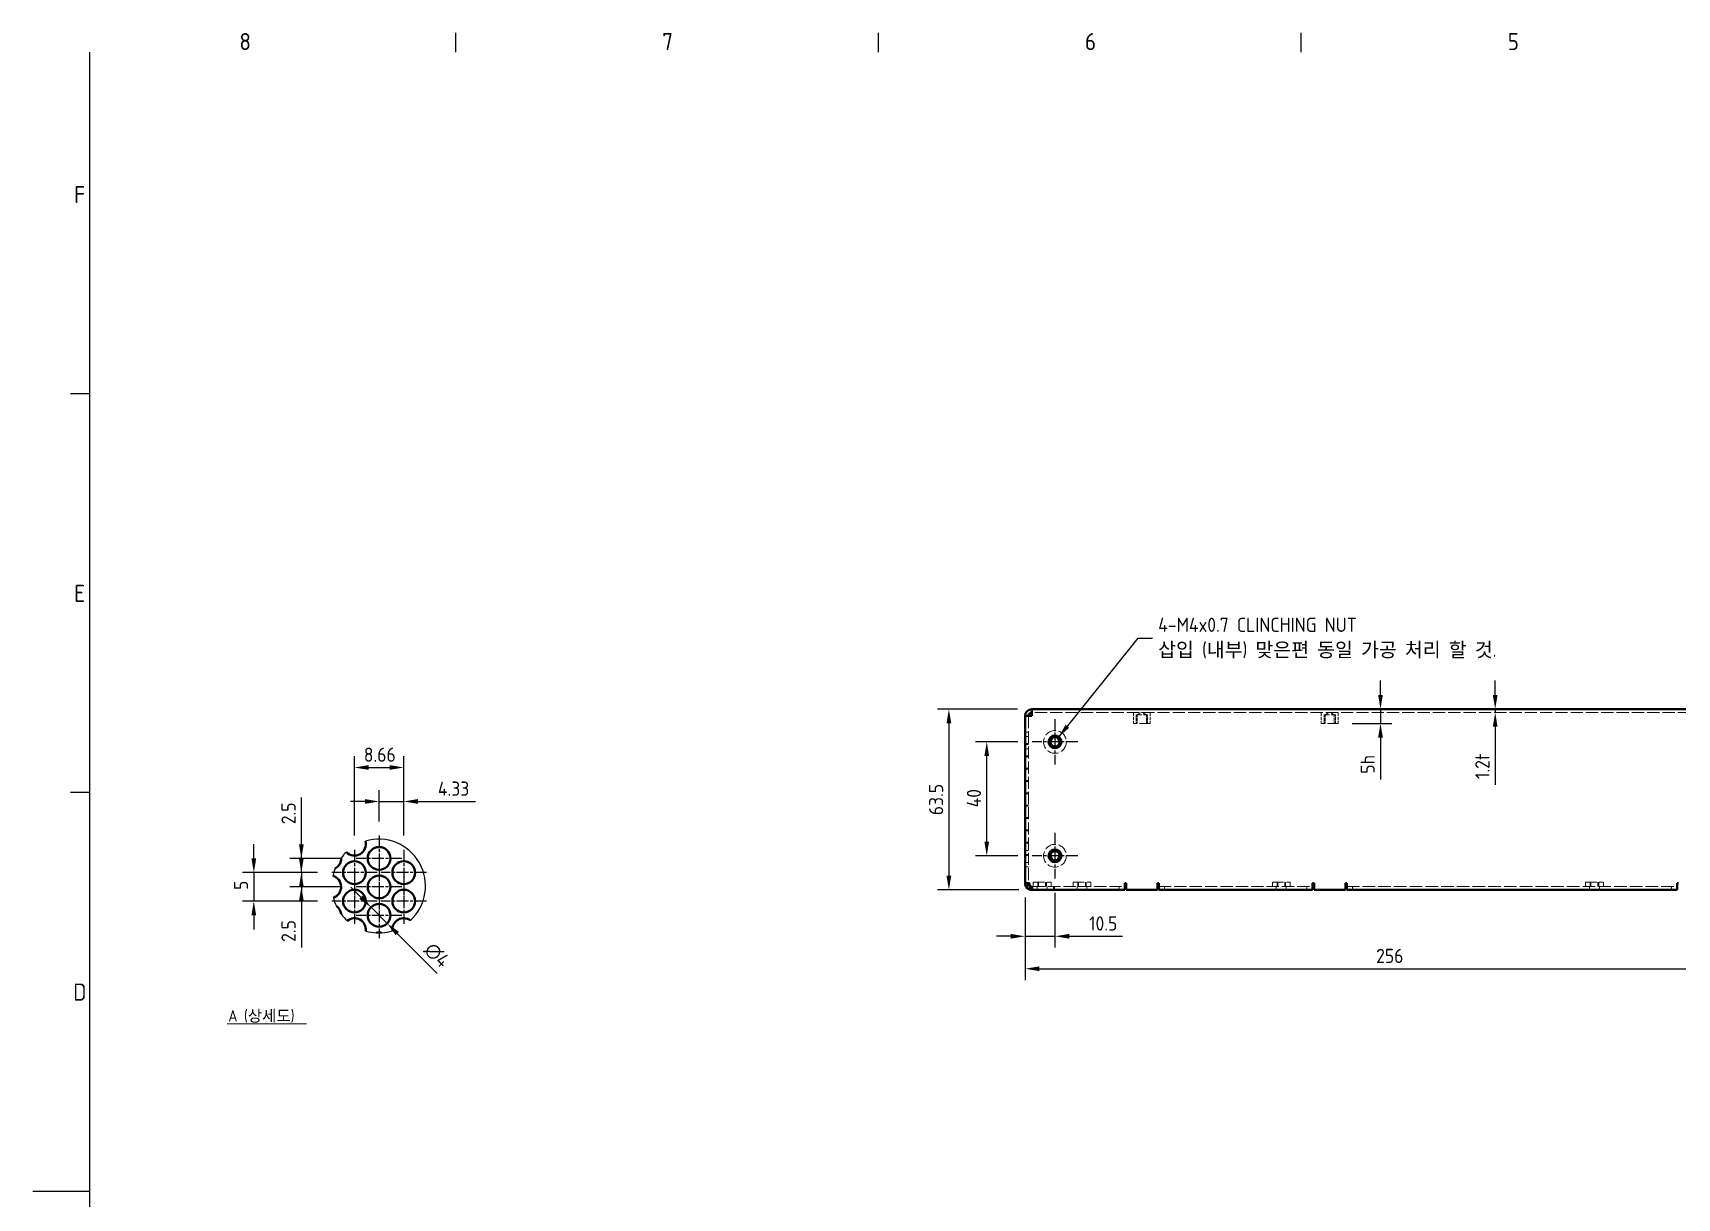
# Model space of a CAD drawing. Header units: millimetres. Extents: x 0 to 1188, y 0 to 840.
# Drawn here: x 0 to 578, y 418 to 827 of the extents above; entities that cross this region are included whole.
import ezdxf

# ---------------------------------------------------------------- set-up
doc = ezdxf.new("R2010")
doc.units = ezdxf.units.MM
doc.header["$LTSCALE"] = 2
doc.linetypes.add('CHAIN', pattern=[0.3543, 0.2362, -0.0295, 0.0591, -0.0295])
doc.linetypes.add('DASHED', pattern=[0.2067, 0.1654, -0.0413])
doc.layers.get('0').update_dxf_attribs({"color": 3, "lineweight": 25})
for name, color, linetype, lineweight in [('가려진 것(ISO)', 2, 'DASHED', 18), ('가시적인 것(ISO)', 3, 'Continuous', 40), ('가시적인 좁은 것(ISO)', 3, 'Continuous', 35), ('경계(ISO)', 7, 'Continuous', 25), ('기호(ISO)', 5, 'Continuous', 25), ('끊기 선(JIS)', 7, 'Continuous', 25), ('중심 표식(ISO)', 1, 'Continuous', 25), ('치수(ISO)', 2, 'Continuous', 25)]:
    doc.layers.add(name, color=color, linetype=linetype, lineweight=lineweight)
doc.styles.add('문자 텍스트_PSTEK_POSCO', font='isocp.shx')
doc.styles.add('치수 텍스트_PSTEK_POSCO', font='isocp.shx')
doc.styles.add('텍스트 스타일515', font='isocp.shx')
doc.dimstyles.new('치수_PSTEK_POSCO', dxfattribs={"dimscale": 2, "dimtxt": 2.5, "dimasz": 2.5, "dimexe": 2, "dimexo": 2.5, "dimgap": 1, "dimtad": 1, "dimrnd": 1e-08, "dimdsep": 46, "dimtxsty": '치수 텍스트_PSTEK_POSCO', "dimcen": 0.09, "dimdle": 10, "dimclrd": 7, "dimclre": 7, "dimclrt": 2, "dimadec": 1, "dimazin": 2, "dimtfac": 1, "dimtmove": 0, "dimatfit": 3, "dimfxl": 0, "dimtolj": 1, "dimlwd": -1, "dimlwe": -1, "dimarcsym": 0})
doc.dimstyles.new('치수_PSTEK_POSCO$7', dxfattribs={"dimscale": 2, "dimtxt": 2.5, "dimasz": 2.5, "dimexe": 2, "dimexo": 2.5, "dimgap": 1, "dimtad": 1, "dimrnd": 1e-08, "dimdsep": 46, "dimtxsty": '치수 텍스트_PSTEK_POSCO', "dimcen": 0.09, "dimdle": 10, "dimclrd": 7, "dimclre": 7, "dimclrt": 2, "dimadec": 1, "dimazin": 2, "dimtfac": 1, "dimtmove": 0, "dimatfit": 3, "dimfxl": 0, "dimtolj": 1, "dimlwd": -1, "dimlwe": -1, "dimarcsym": 0})

# ---------------------------------------------------------------- blocks, each defined once
blk = doc.blocks.new('경계 Default Border')
at = {"layer": '경계(ISO)'}
for p, q in [((74.25, 410), (74.25, 413.4)), ((148.5, 410), (148.5, 413.4)), ((222.75, 410), (222.75, 413.4)), ((10, 350), (6.6, 350)), ((10, 280), (6.6, 280))]:
    blk.add_line(p, q, dxfattribs=at)
at = {"layer": '경계(ISO)', "flags": 128}
for points in [[(10, 10), (10, 410)], [(0, 210), (10, 210)]]:
    blk.add_lwpolyline(points, dxfattribs=at)
at = {"layer": '경계(ISO)', "color": 2, "char_height": 3, "attachment_point": 7, "style": '문자 텍스트_PSTEK_POSCO'}
for s, insert in [('8', (36.27, 410.37)), ('7', (110.52, 410.39)), ('6', (184.77, 410.37)), ('5', (259.02, 410.37)), ('F', (7.24, 383.5)), ('E', (7.24, 313.47)), ('D', (7.08, 243.47))]:
    blk.add_mtext(s, dxfattribs=dict(at, insert=insert))
blk = doc.blocks.new('*D58')
at = {"layer": 'Defpoints', "color": 0}
for p in [(335.03, 577.81), (350.99, 577.81), (350.99, 537.81)]:
    blk.add_point(p, dxfattribs=at)
at = {"layer": '치수(ISO)', "color": 7}
for p, q in [((345.99, 577.81), (331.03, 577.81)), ((335.03, 542.81), (335.03, 572.81)), ((345.99, 537.81), (331.03, 537.81))]:
    blk.add_line(p, q, dxfattribs=at)
for points in [[(334.2, 572.81), (335.86, 572.81), (335.03, 577.81)], [(334.2, 542.81), (335.86, 542.81), (335.03, 537.81)]]:
    blk.add_solid(points, dxfattribs=at)
at = {"layer": '치수(ISO)', "color": 2, "insert": (330.53, 554.8), "char_height": 5, "attachment_point": 4, "rotation": 90, "style": '치수 텍스트_PSTEK_POSCO'}
blk.add_mtext('\\A1;40', dxfattribs=at)
blk = doc.blocks.new('*D59')
at = {"layer": 'Defpoints', "color": 0}
for p in [(350.89, 589.31), (321.74, 525.81), (351.25, 525.81)]:
    blk.add_point(p, dxfattribs=at)
at = {"layer": '치수(ISO)', "color": 7}
for p, q in [((345.89, 589.31), (317.74, 589.31)), ((321.74, 584.31), (321.74, 530.81)), ((346.25, 525.81), (317.74, 525.81))]:
    blk.add_line(p, q, dxfattribs=at)
for points in [[(320.9, 584.31), (322.57, 584.31), (321.74, 589.31)], [(320.9, 530.81), (322.57, 530.81), (321.74, 525.81)]]:
    blk.add_solid(points, dxfattribs=at)
at = {"layer": '치수(ISO)', "color": 2, "insert": (317.24, 552.05), "char_height": 5, "attachment_point": 4, "rotation": 90, "style": '치수 텍스트_PSTEK_POSCO'}
blk.add_mtext('\\A1;63.5', dxfattribs=at)
blk = doc.blocks.new('*D60')
at = {"layer": 'Defpoints', "color": 0}
for p in [(348.49, 528.21), (604.49, 523.06), (604.49, 498.13)]:
    blk.add_point(p, dxfattribs=at)
at = {"layer": '치수(ISO)', "color": 7}
for p, q in [((348.49, 523.21), (348.49, 494.13)), ((604.49, 518.06), (604.49, 494.13)), ((353.49, 498.13), (599.49, 498.13))]:
    blk.add_line(p, q, dxfattribs=at)
for points in [[(353.49, 498.96), (353.49, 497.3), (348.49, 498.13)], [(599.49, 498.96), (599.49, 497.3), (604.49, 498.13)]]:
    blk.add_solid(points, dxfattribs=at)
at = {"layer": '치수(ISO)', "color": 2, "insert": (471.8, 502.63), "char_height": 5, "attachment_point": 4, "style": '치수 텍스트_PSTEK_POSCO'}
blk.add_mtext('\\A1;256', dxfattribs=at)
blk = doc.blocks.new('*D69')
at = {"layer": 'Defpoints', "color": 0}
for p in [(348.49, 528.21), (358.99, 529.81), (358.99, 509.54)]:
    blk.add_point(p, dxfattribs=at)
at = {"layer": '치수(ISO)', "color": 7}
for p, q in [((348.49, 523.21), (348.49, 505.54)), ((358.99, 524.81), (358.99, 505.54)), ((343.49, 509.54), (338.49, 509.54)), ((348.49, 509.54), (358.99, 509.54)), ((363.99, 509.54), (382.7, 509.54))]:
    blk.add_line(p, q, dxfattribs=at)
for points in [[(343.49, 510.37), (343.49, 508.7), (348.49, 509.54)], [(363.99, 510.37), (363.99, 508.7), (358.99, 509.54)]]:
    blk.add_solid(points, dxfattribs=at)
at = {"layer": '치수(ISO)', "color": 2, "insert": (370.99, 514.04), "char_height": 5, "attachment_point": 4, "style": '치수 텍스트_PSTEK_POSCO'}
blk.add_mtext('\\A1;10.5', dxfattribs=at)
blk = doc.blocks.new('*D70')
at = {"layer": 'Defpoints', "color": 0}
for p in [(473.33, 589.31), (480.67, 589.31), (458.44, 584.31)]:
    blk.add_point(p, dxfattribs=at)
at = {"layer": '치수(ISO)', "color": 7}
for p, q in [((473.33, 594.31), (473.33, 599.31)), ((473.33, 589.31), (473.33, 584.31)), ((463.44, 584.31), (477.33, 584.31)), ((473.33, 579.31), (473.33, 564.62))]:
    blk.add_line(p, q, dxfattribs=at)
for points in [[(472.5, 594.31), (474.17, 594.31), (473.33, 589.31)], [(472.5, 579.31), (474.17, 579.31), (473.33, 584.31)]]:
    blk.add_solid(points, dxfattribs=at)
at = {"layer": '치수(ISO)', "color": 2, "insert": (468.83, 566.62), "char_height": 5, "attachment_point": 4, "rotation": 90, "style": '치수 텍스트_PSTEK_POSCO'}
blk.add_mtext('\\A1;5h', dxfattribs=at)
blk = doc.blocks.new('*D71')
at = {"layer": 'Defpoints', "color": 0}
for p in [(513.62, 589.31), (513.62, 589.31), (513.62, 588.11)]:
    blk.add_point(p, dxfattribs=at)
at = {"layer": '치수(ISO)', "color": 7}
for p, q in [((513.62, 594.31), (513.62, 599.31)), ((513.62, 589.31), (513.62, 588.11)), ((513.62, 583.11), (513.62, 562.76))]:
    blk.add_line(p, q, dxfattribs=at)
for points in [[(512.79, 594.31), (514.46, 594.31), (513.62, 589.31)], [(512.79, 583.11), (514.46, 583.11), (513.62, 588.11)]]:
    blk.add_solid(points, dxfattribs=at)
at = {"layer": '치수(ISO)', "color": 2, "insert": (509.12, 564.76), "char_height": 5, "attachment_point": 4, "rotation": 90, "style": '치수 텍스트_PSTEK_POSCO'}
blk.add_mtext('\\A1;1.2t', dxfattribs=at)
blk = doc.blocks.new('*D86')
at = {"layer": 'Defpoints', "color": 0}
for p in [(104.94, 531.88), (77.6, 521.88), (104.94, 521.88)]:
    blk.add_point(p, dxfattribs=at)
at = {"layer": '치수(ISO)', "color": 7}
for p, q in [((77.6, 536.88), (77.6, 541.88)), ((99.94, 531.88), (73.6, 531.88)), ((77.6, 531.88), (77.6, 521.88)), ((99.94, 521.88), (73.6, 521.88)), ((77.6, 516.88), (77.6, 511.88))]:
    blk.add_line(p, q, dxfattribs=at)
for points in [[(76.77, 536.88), (78.43, 536.88), (77.6, 531.88)], [(76.77, 516.88), (78.43, 516.88), (77.6, 521.88)]]:
    blk.add_solid(points, dxfattribs=at)
at = {"layer": '치수(ISO)', "color": 2, "insert": (73.1, 525.78), "char_height": 5, "attachment_point": 4, "rotation": 90, "style": '치수 텍스트_PSTEK_POSCO'}
blk.add_mtext('\\A1;5', dxfattribs=at)
blk = doc.blocks.new('*D87')
at = {"layer": 'Defpoints', "color": 0}
for p in [(94.3, 536.88), (104.94, 531.88), (113.6, 536.88)]:
    blk.add_point(p, dxfattribs=at)
at = {"layer": '치수(ISO)', "color": 7}
for p, q in [((94.3, 541.88), (94.3, 558.22)), ((108.6, 536.88), (90.3, 536.88)), ((99.94, 531.88), (90.3, 531.88)), ((94.3, 531.88), (94.3, 536.88)), ((94.3, 526.88), (94.3, 521.88))]:
    blk.add_line(p, q, dxfattribs=at)
for points in [[(93.46, 541.88), (95.13, 541.88), (94.3, 536.88)], [(93.46, 526.88), (95.13, 526.88), (94.3, 531.88)]]:
    blk.add_solid(points, dxfattribs=at)
at = {"layer": '치수(ISO)', "color": 2, "insert": (89.8, 548.88), "char_height": 5, "attachment_point": 4, "rotation": 90, "style": '치수 텍스트_PSTEK_POSCO'}
blk.add_mtext('\\A1;2.5', dxfattribs=at)
blk = doc.blocks.new('*D88')
at = {"layer": 'Defpoints', "color": 0}
for p in [(130.26, 568.81), (112.94, 539.88), (130.26, 539.88)]:
    blk.add_point(p, dxfattribs=at)
at = {"layer": '치수(ISO)', "color": 7}
for p, q in [((112.94, 544.88), (112.94, 572.81)), ((130.26, 544.88), (130.26, 572.81)), ((117.94, 568.81), (125.26, 568.81))]:
    blk.add_line(p, q, dxfattribs=at)
for points in [[(117.94, 569.65), (117.94, 567.98), (112.94, 568.81)], [(125.26, 569.65), (125.26, 567.98), (130.26, 568.81)]]:
    blk.add_solid(points, dxfattribs=at)
at = {"layer": '치수(ISO)', "color": 2, "insert": (116.23, 573.31), "char_height": 5, "attachment_point": 4, "style": '치수 텍스트_PSTEK_POSCO'}
blk.add_mtext('\\A1;8.66', dxfattribs=at)
blk = doc.blocks.new('*D89')
at = {"layer": 'Defpoints', "color": 0}
for p in [(130.26, 556.88), (121.6, 544.88), (130.26, 539.88)]:
    blk.add_point(p, dxfattribs=at)
at = {"layer": '치수(ISO)', "color": 7}
for p, q in [((121.6, 549.88), (121.6, 560.88)), ((130.26, 544.88), (130.26, 560.88)), ((116.6, 556.88), (111.6, 556.88)), ((121.6, 556.88), (130.26, 556.88)), ((135.26, 556.88), (155.47, 556.88))]:
    blk.add_line(p, q, dxfattribs=at)
for points in [[(116.6, 557.72), (116.6, 556.05), (121.6, 556.88)], [(135.26, 557.72), (135.26, 556.05), (130.26, 556.88)]]:
    blk.add_solid(points, dxfattribs=at)
at = {"layer": '치수(ISO)', "color": 2, "insert": (142.26, 561.38), "char_height": 5, "attachment_point": 4, "style": '치수 텍스트_PSTEK_POSCO'}
blk.add_mtext('\\A1;4.33', dxfattribs=at)
blk = doc.blocks.new('*D90')
at = {"layer": 'Defpoints', "color": 0}
for p in [(94.3, 531.88), (104.94, 531.88), (113.6, 526.88)]:
    blk.add_point(p, dxfattribs=at)
at = {"layer": '치수(ISO)', "color": 7}
for p, q in [((94.3, 536.88), (94.3, 541.88)), ((99.94, 531.88), (90.3, 531.88)), ((94.3, 531.88), (94.3, 526.88)), ((108.6, 526.88), (90.3, 526.88)), ((94.3, 521.88), (94.3, 505.55))]:
    blk.add_line(p, q, dxfattribs=at)
for points in [[(93.46, 536.88), (95.13, 536.88), (94.3, 531.88)], [(93.46, 521.88), (95.13, 521.88), (94.3, 526.88)]]:
    blk.add_solid(points, dxfattribs=at)
at = {"layer": '치수(ISO)', "color": 2, "insert": (89.8, 507.55), "char_height": 5, "attachment_point": 4, "rotation": 90, "style": '치수 텍스트_PSTEK_POSCO'}
blk.add_mtext('\\A1;2.5', dxfattribs=at)
blk = doc.blocks.new('*D91')
at = {"layer": 'Defpoints', "color": 0}
for p in [(118.78, 519.71), (124.43, 514.06)]:
    blk.add_point(p, dxfattribs=at)
at = {"layer": '치수(ISO)', "color": 7}
for p, q in [((115.24, 523.25), (111.7, 526.78)), ((118.78, 519.71), (124.43, 514.06)), ((127.97, 510.52), (141.99, 496.5))]:
    blk.add_line(p, q, dxfattribs=at)
for points in [[(115.83, 523.84), (114.65, 522.66), (118.78, 519.71)], [(128.56, 511.11), (127.38, 509.93), (124.43, 514.06)]]:
    blk.add_solid(points, dxfattribs=at)
at = {"layer": '치수(ISO)', "color": 2, "insert": (138.8, 506.05), "char_height": 5, "attachment_point": 4, "rotation": 315, "style": '치수 텍스트_PSTEK_POSCO'}
blk.add_mtext('\\A1;∅4', dxfattribs=at)

msp = doc.modelspace()

# ---------------------------------------------------------------- linework, layer by layer
at = {"layer": '가려진 것(ISO)', "ltscale": 12.908475}
msp.add_line((349.692, 586.905), (349.692, 528.205), dxfattribs=at)
at = {"layer": '가려진 것(ISO)', "ltscale": 13.004564}
msp.add_line((845.492, 588.105), (350.892, 588.105), dxfattribs=at)
at = {"layer": '가려진 것(ISO)', "ltscale": 3.618824}
for p, q in [((386.542, 588.105), (386.542, 584.305)), ((392.442, 588.105), (392.442, 584.305)), ((452.542, 588.105), (452.542, 584.305)), ((458.442, 588.105), (458.442, 584.305))]:
    msp.add_line(p, q, dxfattribs=at)
at = {"layer": '가려진 것(ISO)', "ltscale": 11.209118}
for p, q in [((392.442, 584.305), (386.542, 584.305)), ((458.442, 584.305), (452.542, 584.305))]:
    msp.add_line(p, q, dxfattribs=at)
at = {"layer": '가려진 것(ISO)', "ltscale": 2.856945}
for p, q in [((387.492, 587.305), (387.492, 584.305)), ((387.871, 587.305), (387.871, 584.305)), ((391.113, 587.305), (391.113, 584.305)), ((391.492, 584.305), (391.492, 587.305)), ((453.492, 587.305), (453.492, 584.305)), ((453.871, 587.305), (453.871, 584.305)), ((457.113, 587.305), (457.113, 584.305)), ((457.492, 584.305), (457.492, 587.305))]:
    msp.add_line(p, q, dxfattribs=at)
at = {"layer": '가려진 것(ISO)', "ltscale": 5.983681}
for p, q in [((387.492, 587.305), (391.492, 587.305)), ((453.492, 587.305), (457.492, 587.305))]:
    msp.add_line(p, q, dxfattribs=at)
at = {"layer": '가려진 것(ISO)', "ltscale": 1.800898}
for p, q in [((389.492, 588.279), (387.871, 587.305)), ((389.492, 588.279), (391.113, 587.305)), ((455.492, 588.279), (453.871, 587.305)), ((455.492, 588.279), (457.113, 587.305))]:
    msp.add_line(p, q, dxfattribs=at)
at = {"layer": '가려진 것(ISO)', "ltscale": 1.142718}
for p, q in [((348.492, 581.205), (349.692, 581.205)), ((349.692, 579.705), (348.492, 579.705)), ((348.492, 577.205), (349.692, 577.205)), ((348.492, 576.875), (349.692, 576.875)), ((349.692, 575.405), (348.492, 575.405)), ((348.492, 572.875), (349.692, 572.875)), ((348.492, 572.545), (349.692, 572.545)), ((348.492, 568.545), (349.692, 568.545)), ((348.492, 568.215), (349.692, 568.215)), ((348.492, 564.215), (349.692, 564.215)), ((348.492, 563.885), (349.692, 563.885)), ((348.492, 559.885), (349.692, 559.885)), ((348.492, 559.555), (349.692, 559.555)), ((348.492, 555.555), (349.692, 555.555)), ((348.492, 555.225), (349.692, 555.225)), ((348.492, 551.225), (349.692, 551.225)), ((348.492, 550.895), (349.692, 550.895)), ((348.492, 546.895), (349.692, 546.895)), ((348.492, 546.565), (349.692, 546.565)), ((348.492, 542.565), (349.692, 542.565)), ((348.492, 542.235), (349.692, 542.235)), ((349.692, 539.705), (348.492, 539.705)), ((348.492, 538.235), (349.692, 538.235)), ((348.492, 537.905), (349.692, 537.905)), ((349.692, 535.405), (348.492, 535.405)), ((348.492, 533.905), (349.692, 533.905)), ((351.245, 527.005), (351.245, 525.805)), ((352.742, 527.005), (352.742, 525.805)), ((356.242, 527.005), (356.242, 525.805)), ((358.492, 525.805), (358.492, 527.005)), ((358.845, 527.005), (358.845, 525.805)), ((366.742, 527.005), (366.742, 525.805)), ((370.242, 527.005), (370.242, 525.805)), ((381.492, 525.805), (381.492, 527.005)), ((397.492, 527.005), (397.492, 525.805)), ((436.742, 527.005), (436.742, 525.805)), ((440.242, 527.005), (440.242, 525.805)), ((447.492, 525.805), (447.492, 527.005)), ((463.492, 527.005), (463.492, 525.805)), ((546.742, 527.005), (546.742, 525.805)), ((550.242, 527.005), (550.242, 525.805)), ((575.492, 525.805), (575.492, 527.005))]:
    msp.add_line(p, q, dxfattribs=at)
at = {"layer": '가려진 것(ISO)', "ltscale": 1.041263}
msp.add_line((350.892, 527.005), (350.892, 525.912), dxfattribs=at)
at = {"layer": '가려진 것(ISO)', "ltscale": 0.476074}
msp.add_line((351.245, 527.005), (350.892, 527.005), dxfattribs=at)
at = {"layer": '가려진 것(ISO)', "ltscale": 13.000503}
msp.add_line((351.245, 527.005), (383.492, 527.005), dxfattribs=at)
at = {"layer": '가려진 것(ISO)', "ltscale": 11.969058}
for p, q in [((351.342, 528.505), (357.642, 528.505)), ((365.342, 528.505), (371.642, 528.505)), ((435.342, 528.505), (441.642, 528.505)), ((545.342, 528.505), (551.642, 528.505))]:
    msp.add_line(p, q, dxfattribs=at)
at = {"layer": '가려진 것(ISO)', "ltscale": 1.428422}
for p, q in [((351.342, 527.005), (351.342, 528.505)), ((352.992, 528.505), (352.992, 527.005)), ((353.262, 527.005), (353.262, 528.505)), ((355.721, 527.005), (355.721, 528.505)), ((355.992, 527.005), (355.992, 528.505)), ((357.642, 527.005), (357.642, 528.505)), ((365.342, 527.005), (365.342, 528.505)), ((366.992, 528.505), (366.992, 527.005)), ((367.262, 527.005), (367.262, 528.505)), ((369.721, 527.005), (369.721, 528.505)), ((369.992, 527.005), (369.992, 528.505)), ((371.642, 527.005), (371.642, 528.505)), ((435.342, 527.005), (435.342, 528.505)), ((436.992, 528.505), (436.992, 527.005)), ((437.262, 527.005), (437.262, 528.505)), ((439.721, 527.005), (439.721, 528.505)), ((439.992, 527.005), (439.992, 528.505)), ((441.642, 527.005), (441.642, 528.505)), ((545.342, 527.005), (545.342, 528.505)), ((546.992, 528.505), (546.992, 527.005)), ((547.262, 527.005), (547.262, 528.505)), ((549.721, 527.005), (549.721, 528.505)), ((549.992, 527.005), (549.992, 528.505)), ((551.642, 527.005), (551.642, 528.505))]:
    msp.add_line(p, q, dxfattribs=at)
at = {"layer": '가려진 것(ISO)', "ltscale": 13.062409}
msp.add_line((395.492, 527.005), (449.492, 527.005), dxfattribs=at)
at = {"layer": '가려진 것(ISO)', "ltscale": 13.3619}
msp.add_line((461.492, 527.005), (577.492, 527.005), dxfattribs=at)
at = {"layer": '가려진 것(ISO)', "ltscale": 12.159042}
for centre in [(358.992, 577.805), (358.992, 537.805)]:
    msp.add_circle(centre, 4, dxfattribs=at)
at = {"layer": '가려진 것(ISO)', "ltscale": 2.182795}
msp.add_arc((351.245, 528.205), 1.2, 180, 270, dxfattribs=at)
at = {"layer": '가려진 것(ISO)', "ltscale": 1.054344}
msp.add_arc((350.892, 528.205), 1.2, 231.224502, 270, dxfattribs=at)
at = {"layer": '가시적인 것(ISO)'}
for p, q in [((350.892, 589.305), (350.892, 586.905)), ((350.892, 589.305), (845.492, 589.305)), ((348.492, 586.905), (350.892, 586.905)), ((348.492, 528.205), (348.492, 586.905)), ((348.492, 528.205), (350.045, 528.205)), ((350.892, 525.912), (350.892, 525.805)), ((350.892, 525.805), (351.245, 525.805)), ((383.492, 525.805), (351.245, 525.805)), ((383.492, 528.205), (383.492, 525.805)), ((383.492, 528.205), (383.992, 528.205)), ((383.992, 528.205), (383.992, 525.805)), ((394.992, 525.805), (383.992, 525.805)), ((394.992, 528.205), (395.492, 528.205)), ((394.992, 528.205), (394.992, 525.805)), ((395.492, 525.805), (395.492, 528.205)), ((449.492, 525.805), (395.492, 525.805)), ((449.492, 528.205), (449.492, 525.805)), ((449.492, 528.205), (449.992, 528.205)), ((449.992, 528.205), (449.992, 525.805)), ((460.992, 525.805), (449.992, 525.805)), ((460.992, 528.205), (461.492, 528.205)), ((460.992, 528.205), (460.992, 525.805)), ((461.492, 525.805), (461.492, 528.205)), ((577.492, 525.805), (461.492, 525.805)), ((577.492, 528.205), (577.492, 525.805)), ((577.492, 528.205), (577.992, 528.205))]:
    msp.add_line(p, q, dxfattribs=at)
for centre, radius in [((358.992, 577.805), 2.25), ((358.992, 577.805), 1.621), ((121.604, 536.884), 4), ((358.992, 537.805), 2.25), ((358.992, 537.805), 1.621), ((112.944, 531.884), 4), ((130.264, 531.884), 4), ((112.944, 521.884), 4), ((121.604, 526.884), 4), ((130.264, 521.884), 4), ((121.604, 516.884), 4)]:
    msp.add_circle(centre, radius, dxfattribs=at)
for centre, radius, start, end in [((350.892, 586.905), 2.4, 90, 180), ((350.892, 586.905), 1.2, 90, 180), ((112.944, 541.884), 4, 224.638231, 15.482001), ((104.284, 536.884), 4, 299.074263, 1.998347), ((104.284, 526.884), 4, 288.193749, 73.822323), ((350.892, 528.205), 2.4, 180, 208.602611), ((350.892, 528.205), 1.2, 180, 208.602611), ((350.892, 528.205), 1.2, 208.602611, 231.224502), ((104.284, 516.884), 4, 7.241276, 54.696966), ((112.944, 511.884), 4, 352.864325, 128.996137), ((130.264, 511.884), 4, 54.019628, 185.861893), ((121.604, 506.884), 4, 77.038311, 103.828418)]:
    msp.add_arc(centre, radius, start, end, dxfattribs=at)
for points, knots in [([(349.838, 527.631), (349.663, 527.535), (349.487, 527.44), (349.136, 527.248), (348.96, 527.152), (348.785, 527.057)], [0, 0, 0, 0, 0.06, 0.06, 0.12, 0.12, 0.12, 0.12]), ([(351.245, 525.805), (350.818, 525.805), (350.399, 526.302), (350.193, 527.052), (350.097, 527.404), (350.045, 527.804), (350.045, 528.205)], [-1.5707963, -1.5707963, -1.5707963, -1.5707963, -0.5014533, -0.5014533, -0.5014533, 0, 0, 0, 0])]:
    msp.add_open_spline(points, degree=3, knots=knots, dxfattribs=at)
msp.add_open_spline([(348.785, 527.057), (349.195, 526.304), (350.035, 525.805), (350.892, 525.805)], degree=3, dxfattribs=at)
at = {"layer": '가시적인 좁은 것(ISO)'}
for centre in [(358.992, 577.805), (358.992, 537.805)]:
    msp.add_arc(centre, 2, 280, 190, dxfattribs=at)
at = {"layer": '기호(ISO)', "color": 7, "lineweight": 18}
msp.add_line((68.211, 478.734), (96.068, 478.734), dxfattribs=at)
at = {"layer": '끊기 선(JIS)'}
for start, end in [(312.77728, 106.438409), (133.681822, 143.239472), (157.833138, 167.56492), (194.451153, 205.349705), (216.588537, 227.884423), (253.976039, 267.201648), (273.665081, 287.104241)]:
    msp.add_arc((121.45, 527.186), 16.438, start, end, dxfattribs=at)
at = {"layer": '중심 표식(ISO)', "linetype": 'CHAIN', "ltscale": 8.88956}
for p, q in [((358.992, 585.805), (358.992, 569.805)), ((366.992, 577.805), (350.992, 577.805)), ((121.604, 544.884), (121.604, 528.884)), ((358.992, 545.805), (358.992, 529.805)), ((112.944, 539.884), (112.944, 523.884)), ((130.264, 539.884), (130.264, 523.884)), ((366.992, 537.805), (350.992, 537.805)), ((120.944, 531.884), (104.944, 531.884)), ((129.604, 536.884), (113.604, 536.884)), ((121.604, 534.884), (121.604, 518.884)), ((138.264, 531.884), (122.264, 531.884)), ((112.944, 529.884), (112.944, 513.884)), ((129.604, 526.884), (113.604, 526.884)), ((130.264, 529.884), (130.264, 513.884)), ((120.944, 521.884), (104.944, 521.884)), ((121.604, 524.884), (121.604, 508.884)), ((138.264, 521.884), (122.264, 521.884)), ((129.604, 516.884), (113.604, 516.884))]:
    msp.add_line(p, q, dxfattribs=at)

# ---------------------------------------------------------------- block references
at = {"xscale": 2, "yscale": 2, "zscale": 2}
msp.add_blockref('경계 Default Border', (0, 0), dxfattribs=at)

# ---------------------------------------------------------------- texts
at = {"layer": '기호(ISO)', "color": 2, "insert": (395.245, 614.269), "char_height": 5, "width": 138.80578, "attachment_point": 4, "line_spacing_factor": 1.05, "style": '치수 텍스트_PSTEK_POSCO'}
msp.add_mtext('{4-M4x0.7 CLINCHING NUT \\P삽입 (내부) 맞은편 동일 가공 처리 할 것.}', dxfattribs=at)
at = {"layer": '기호(ISO)', "color": 7, "insert": (68.63, 479.176), "char_height": 4, "attachment_point": 7, "style": '텍스트 스타일515'}
msp.add_mtext('A (상세도)', dxfattribs=at)

# ---------------------------------------------------------------- dimensions: what is measured, and where the dimension line sits
at = {"layer": '치수(ISO)', "color": 7}
for base, p1, p2, angle, text, override, picture, middle in [((473.334, 589.305), (458.442, 584.305), (480.667, 589.305), 270, '<>h', {"dimdec": 2, "dimse2": 1, "dimtp": 0, "dimtm": 0, "dimtdec": 2, "dimtofl": 1, "dimatfit": 1}, '*D70', (473.334, 569.465)), ((513.624, 589.305), (513.624, 588.105), (513.624, 589.305), 90, '<>t', {"dimdec": 2, "dimse1": 1, "dimse2": 1, "dimtp": 0, "dimtm": 0, "dimtdec": 2, "dimtofl": 1, "dimatfit": 1}, '*D71', (513.624, 569.264))]:
    dim = msp.add_linear_dim(base=base, p1=p1, p2=p2, angle=angle, text=text, dimstyle='치수_PSTEK_POSCO', override=override, dxfattribs=at)
    dim.commit()
    dim.dimension.update_dxf_attribs({"geometry": picture, "text_midpoint": middle, "dimtype": 160})
for base, p1, p2, angle, override, picture, middle in [((321.736, 525.805), (350.892, 589.305), (351.245, 525.805), 90, {"dimdec": 2, "dimtp": 0, "dimtm": 0, "dimtdec": 2, "dimtofl": 0, "dimatfit": 1}, '*D59', (321.736, 557.555)), ((335.029, 577.805), (350.992, 537.805), (350.992, 577.805), 90, {"dimdec": 2, "dimtp": 0, "dimtm": 0, "dimtdec": 2, "dimtofl": 0, "dimatfit": 1}, '*D58', (335.029, 557.805)), ((130.264, 568.814), (112.944, 539.884), (130.264, 539.884), 180, {"dimdec": 2, "dimlfac": 0.5, "dimtp": 0, "dimtm": 0, "dimtdec": 2, "dimtofl": 0, "dimatfit": 1}, '*D88', (121.604, 568.814)), ((130.264, 556.884), (121.604, 544.884), (130.264, 539.884), 180, {"dimdec": 2, "dimlfac": 0.5, "dimtp": 0, "dimtm": 0, "dimtdec": 2, "dimtofl": 1, "dimatfit": 1}, '*D89', (147.867, 556.884)), ((94.297, 536.884), (104.944, 531.884), (113.604, 536.884), 90, {"dimdec": 2, "dimlfac": 0.5, "dimtp": 0, "dimtm": 0, "dimtdec": 2, "dimtofl": 1, "dimatfit": 1}, '*D87', (94.297, 552.551)), ((77.601, 521.884), (104.944, 531.884), (104.944, 521.884), 90, {"dimdec": 2, "dimlfac": 0.5, "dimtp": 0, "dimtm": 0, "dimtdec": 2, "dimtofl": 1, "dimatfit": 1}, '*D86', (77.601, 526.884)), ((94.297, 531.884), (113.604, 526.884), (104.944, 531.884), 90, {"dimdec": 2, "dimlfac": 0.5, "dimtp": 0, "dimtm": 0, "dimtdec": 2, "dimtofl": 1, "dimatfit": 1}, '*D90', (94.297, 511.217))]:
    dim = msp.add_linear_dim(base=base, p1=p1, p2=p2, angle=angle, dimstyle='치수_PSTEK_POSCO', override=override, dxfattribs=at)
    dim.commit()
    dim.dimension.update_dxf_attribs({"geometry": picture, "text_midpoint": middle, "dimtype": 160})
dim = msp.add_diameter_dim_2p(p1=(118.776, 519.713), p2=(124.432, 514.056), dimstyle='치수_PSTEK_POSCO', override={"dimdec": 2, "dimlfac": 0.5, "dimtp": 0, "dimtm": 0, "dimtdec": 2, "dimatfit": 2}, dxfattribs=at)
dim.commit()
dim.dimension.update_dxf_attribs({"geometry": '*D91', "text_midpoint": (138.097, 500.391), "dimtype": 163})
for base, p2, override, picture, middle in [((358.992, 509.535), (358.992, 529.805), {"dimdec": 2, "dimtp": 0, "dimtm": 0, "dimtdec": 2, "dimtofl": 1, "dimatfit": 1}, '*D69', (375.845, 509.535)), ((604.492, 498.13), (604.492, 523.055), {"dimdec": 2, "dimtp": 0, "dimtm": 0, "dimtdec": 2, "dimtofl": 0, "dimatfit": 1}, '*D60', (476.492, 498.13))]:
    dim = msp.add_linear_dim(base=base, p1=(348.492, 528.205), p2=p2, dimstyle='치수_PSTEK_POSCO', override=override, dxfattribs=at)
    dim.commit()
    dim.dimension.update_dxf_attribs({"geometry": picture, "text_midpoint": middle, "dimtype": 160})

# ---------------------------------------------------------------- leaders
at = {"layer": '기호(ISO)', "color": 7, "annotation_type": 0, "has_hookline": 1, "hookline_direction": 0, "text_width": 121.996}
msp.add_leader([(360.205, 579.396), (388.245, 614.269), (393.245, 614.269)], dimstyle='치수_PSTEK_POSCO$7', override={"dimtad": 0}, dxfattribs=at)

doc.saveas('drawing.dxf')
